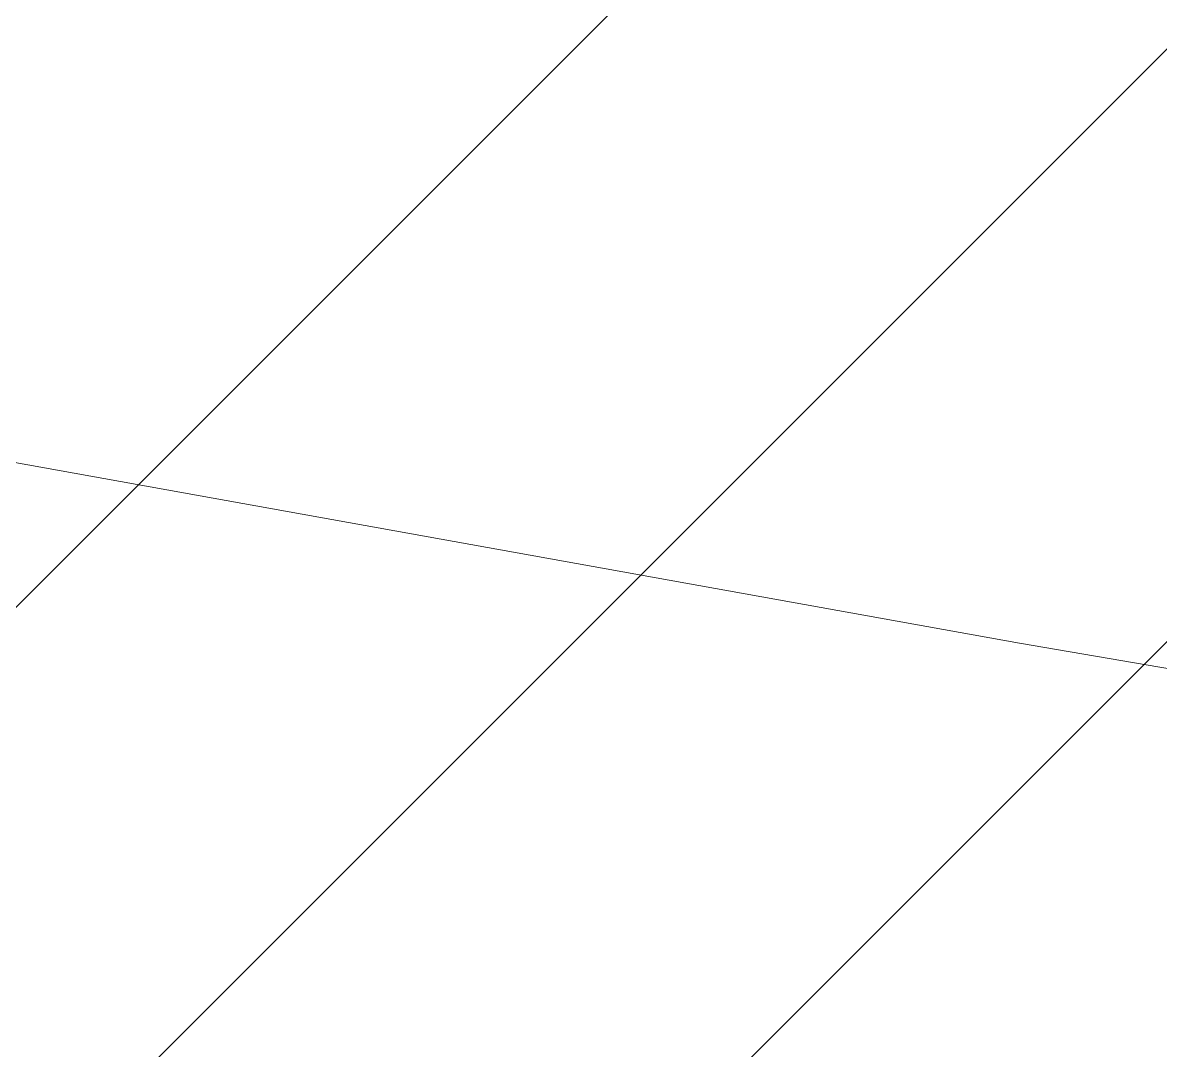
# Model space of a CAD drawing. Header units: metres. Extents: x -1147 to -802, y 5 to 567.
# Drawn here: x -1042.422 to -1040.794, y 516.979 to 518.45 of the extents above; entities that cross this region are included whole.
import ezdxf

# ---------------------------------------------------------------- set-up
doc = ezdxf.new("R2010")
doc.units = ezdxf.units.M
doc.layers.add('A-DETL-GENF', color=7, linetype='Continuous', lineweight=9)

# ---------------------------------------------------------------- blocks, each defined once
blk = doc.blocks.new('T2DPAA-T2D-PWA-SU-M2D-000002_dwg-40815123-DRG-2873010 - GENERAL ARRANGEMENT PLAN')
at = {"color": 254, "lineweight": 18, "true_color": 0xe1e1e1}
for p, q in [((-196.2739, 1081.4734), (-196.4633, 1083.7783)), ((-196.1885, 1080.5256), (-196.2739, 1081.4734))]:
    blk.add_line(p, q, dxfattribs=at)
blk = doc.blocks.new('T2DPAA-T2D-PWA-SU-M2D-000100_Survey_rvt-1-DRG-2873010 - GENERAL ARRANGEMENT PLAN')
at = {"color": 254, "lineweight": 18, "true_color": 0xe1e1e1, "rotation": 75.11694444444437}
blk.add_blockref('T2DPAA-T2D-PWA-SU-M2D-000002_dwg-40815123-DRG-2873010 - GENERAL ARRANGEMENT PLAN', (-45.8213, 429.4778), dxfattribs=at)

msp = doc.modelspace()

# ---------------------------------------------------------------- hatches: boundary and pattern name
at = {"layer": 'A-DETL-GENF'}
h = msp.add_hatch(dxfattribs=at)
h.set_pattern_fill('FP_4', color=256, style=0, pattern_type=2)
h.set_pattern_definition([(45, (100.7304, 3.6), (-0.42426407, 0.42426407), [])])
h.paths.add_polyline_path([(-1044.8599, 504.6318), (-1044.8599, 504.6318), (-1044.8514, 509.3818), (-1041.7374, 509.3762), (-1041.7364, 509.9226), (-1041.3603, 509.9228), (-1039.424, 521.0371), (-1052.6625, 521.0588), (-1052.6625, 504.6456), (-1044.8734, 504.6318)])
h.paths.add_polyline_path([(-1050.2024, 509.9451), (-1050.2024, 509.9451), (-1050.2024, 509.9486)])
h.paths.add_polyline_path([(-1049.0673, 510.0547), (-1049.0673, 510.0548), (-1049.0673, 510.2574)])

# ---------------------------------------------------------------- block references
at = {"color": 254, "lineweight": 5, "true_color": 0xe1e1e1}
msp.add_blockref('T2DPAA-T2D-PWA-SU-M2D-000100_Survey_rvt-1-DRG-2873010 - GENERAL ARRANGEMENT PLAN', (100.4304, 0), dxfattribs=at)

doc.saveas('drawing.dxf')
